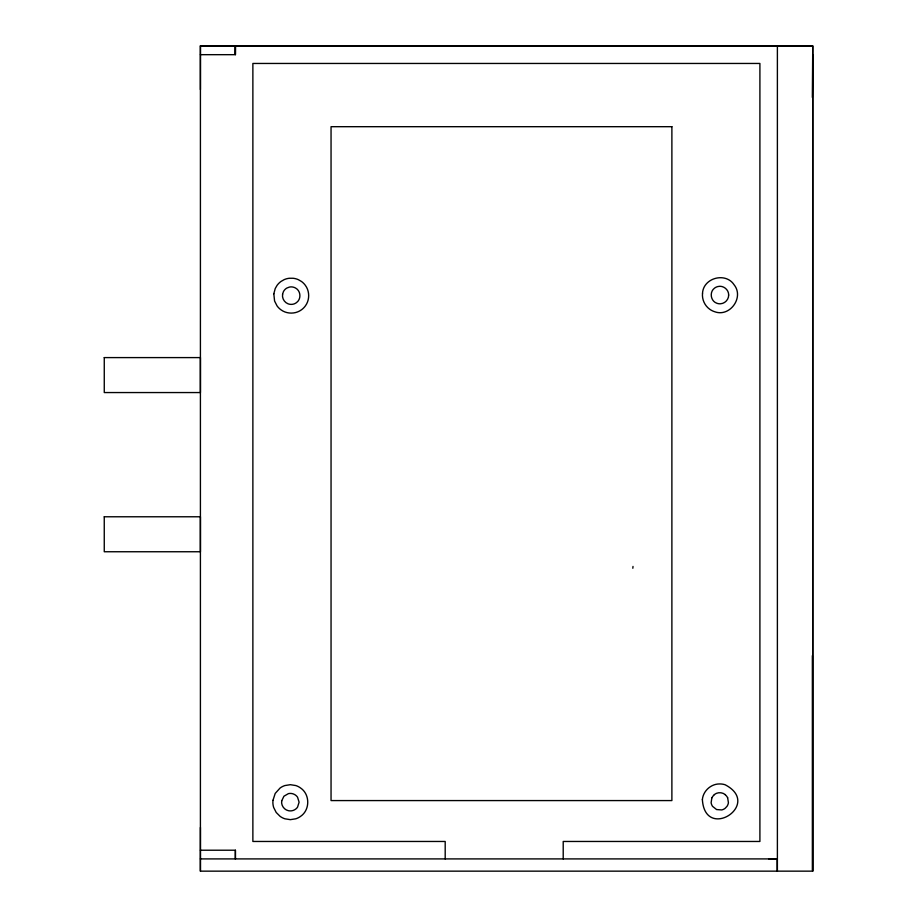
<?xml version="1.0" encoding="UTF-8"?>
<svg xmlns="http://www.w3.org/2000/svg" width="917" height="917" viewBox="0 0 917 917"><rect width="100%" height="100%" fill="white"/><g stroke="black" fill="none" stroke-linecap="round" stroke-linejoin="round"><path stroke-width="1.38" d="M200.422 89.648L200.422 45.896L812.749 45.919L812.749 871.15L812.749 54.676M812.359 655.678L812.359 871.15L200.41 871.15L200.422 827.443M200.422 45.896L235.394 45.953L235.382 54.676L200.422 54.676M200.41 871.15L200.422 45.942M235.394 45.953L235.371 54.676L235.394 45.976L244.128 45.942L235.394 45.953L812.749 45.942L812.347 97.408M235.394 850.219L235.394 858.931L235.394 850.219L200.422 850.219M632.833 568.265L633.005 566.442M711.89 797.618L711.122 802.719A9.032 9.032 0 0 0 712.543 806.341L716.578 809.551L721.713 809.94A8.666 8.666 0 0 0 725.209 808.244L726.998 806.341A9.032 9.032 0 0 0 728.407 802.719L727.639 797.618M714.32 794.569C717.403 792.082 722.126 792.082 725.209 794.569M768.813 858.92L777.387 858.908L200.41 858.908M777.192 858.908L777.215 871.15M777.387 45.942L777.387 871.15M563.21 858.942L563.21 841.462L759.906 841.462L759.906 63.456L252.874 63.456L252.874 841.462L445.192 841.462L445.192 858.942M711.982 797.721A8.666 8.666 0 0 1 714.377 794.718M725.187 794.718A8.666 8.666 0 0 1 727.582 797.721M104.251 516.775L104.263 551.747L200.422 551.747L200.422 516.775L104.251 516.775M104.263 357.596L104.263 392.556L200.422 392.556L200.422 357.596L104.263 357.596M273.816 293.807L274.584 301.04L277.072 305.923A17.985 17.985 0 0 0 280.934 309.786C286.872 314.199 295.561 314.199 301.498 309.786A17.985 17.985 0 0 0 305.361 305.923C309.774 299.985 309.774 291.285 305.361 285.359A17.985 17.985 0 0 0 301.498 281.496L298.334 279.674A16.884 16.884 0 0 0 293.039 278.264L289.394 278.264A16.884 16.884 0 0 0 284.098 279.674L280.934 281.496A17.985 17.985 0 0 0 277.072 285.359L275.238 288.523L273.816 293.807M272.968 800.358L272.876 802.18A17.114 17.114 0 0 0 273.713 807.579L276.2 812.462L280.075 816.325A16.999 16.999 0 0 0 284.935 818.801L290.345 819.66L295.767 818.801A16.999 16.999 0 0 0 300.627 816.325C310.106 809.94 310.106 794.42 300.627 788.035A16.987 16.987 0 0 0 295.767 785.548L290.345 784.688L284.935 785.548A16.999 16.999 0 0 0 280.075 788.035L275.203 793.434L272.968 800.358M702.525 293.211C701.86 299.309 704.657 305.625 709.655 309.189A16.987 16.987 0 0 0 714.515 311.665C729.737 317.557 744.363 297.429 734.081 284.763C725.656 271.856 703.362 277.817 702.525 293.211M702.376 799.59C705.035 841.806 762.669 804.369 725.164 784.78A17.114 17.114 0 0 0 719.776 783.943C711.088 783.748 703.121 790.935 702.376 799.59M728.66 295.045C728.751 299.481 725.003 303.504 720.579 303.768A8.849 8.849 0 0 1 716.716 303.195C710.618 301.051 709.265 292.053 714.458 288.213A8.746 8.746 0 0 1 717.977 286.528C723.204 285.153 728.843 289.634 728.66 295.045M282.574 294.346C281.943 298.266 284.304 302.369 288.018 303.791A8.826 8.826 0 0 0 293.153 304.169A8.666 8.666 0 0 0 296.649 302.472C301.441 298.976 300.822 290.838 295.583 288.064A9.365 9.365 0 0 0 291.858 286.918A8.104 8.104 0 0 0 289.279 287.124L286.849 288.064A8.551 8.551 0 0 0 283.342 291.847L282.574 294.346M281.702 800.885C280.957 805.252 284.064 809.78 288.397 810.697A8.792 8.792 0 0 0 295.801 809.012A8.585 8.585 0 0 0 297.567 807.109L299.102 802.18L297.567 797.251A8.585 8.585 0 0 0 294.712 794.603L293.543 794.03A8.826 8.826 0 0 0 288.397 793.641L283.926 796.231L281.702 800.885M671.886 126.695L331.048 126.695L331.048 800.575L671.886 800.575L671.886 126.695"/></g></svg>
